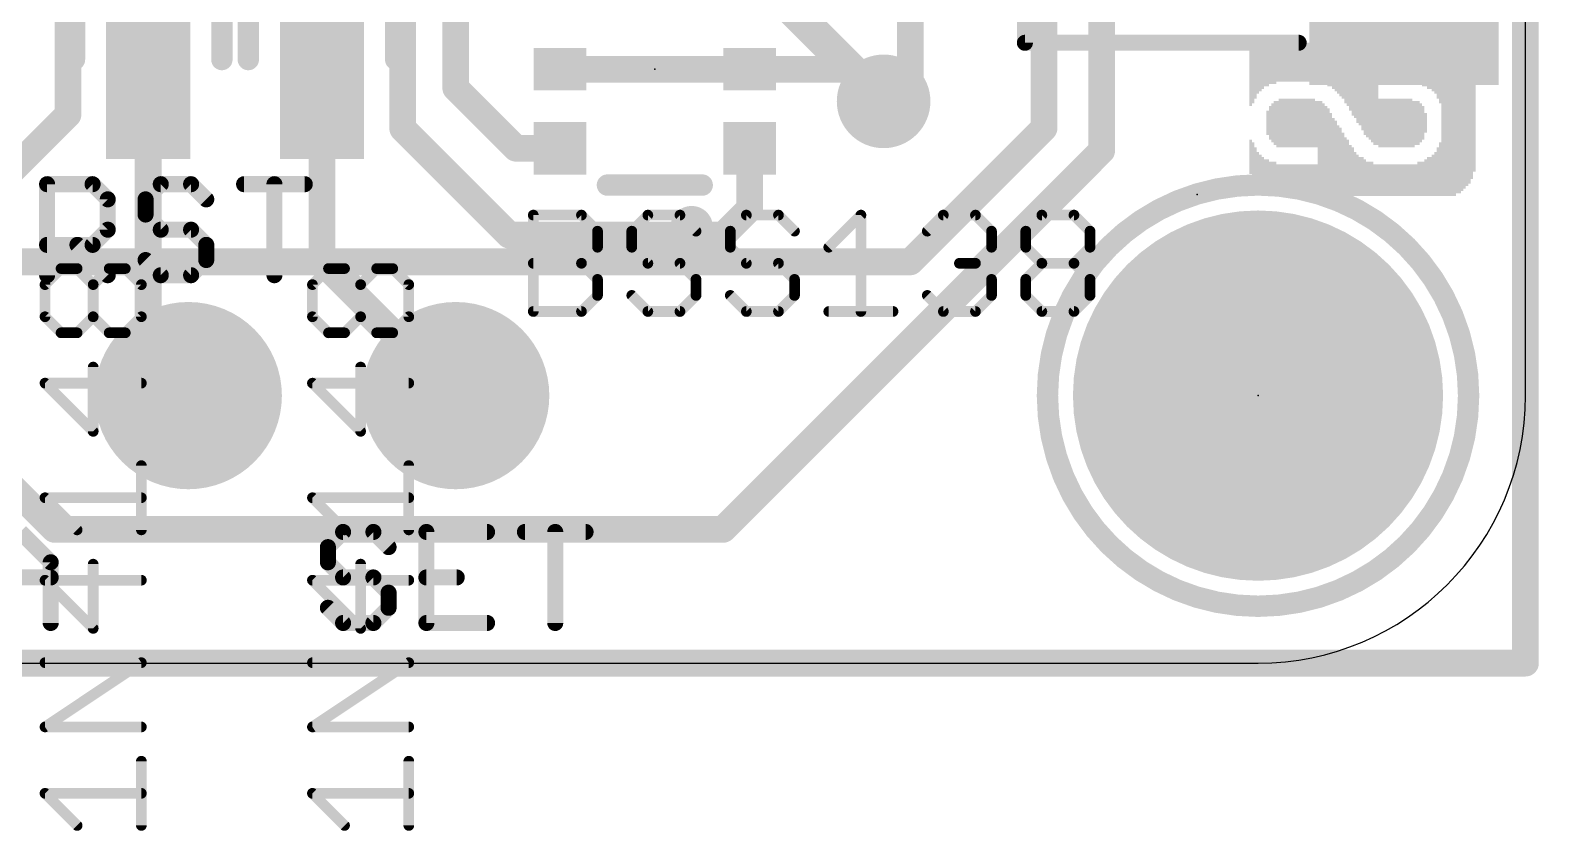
# Model space of a CAD drawing. Extents: x -0.1 to 35.7, y -1.6 to 50.9.
# Drawn here: x 21.36 to 35.69, y -1.59 to 6.01 of the extents above; entities that cross this region are included whole.
import ezdxf

# ---------------------------------------------------------------- set-up
doc = ezdxf.new("R2010")
doc.units = 0
for name, color, linetype in [('1', 12, 'CONTINUOUS'), ('16', 5, 'CONTINUOUS'), ('17', 110, 'CONTINUOUS'), ('18', 110, 'CONTINUOUS'), ('20', 53, 'CONTINUOUS'), ('21', 40, 'CONTINUOUS'), ('22', 6, 'CONTINUOUS'), ('23', 40, 'CONTINUOUS'), ('24', 6, 'CONTINUOUS'), ('27', 4, 'CONTINUOUS')]:
    doc.layers.add(name, color=color, linetype=linetype)

# ---------------------------------------------------------------- blocks, each defined once
blk = doc.blocks.new('RECT')
blk.add_solid([(-0.5, -0.5), (0.5, -0.5), (-0.5, 0.5), (0.5, 0.5)])
blk = doc.blocks.new('ROUNDP')
at = {"const_width": 0.5}
blk.add_lwpolyline([(0, -0.25, 1), (0, 0.25, 1), (0, -0.25)], format="xyb", dxfattribs=at)
blk = doc.blocks.new('ROUNDV')
at = {"const_width": 0.5}
blk.add_lwpolyline([(0, -0.25, 1), (0, 0.25, 1), (0, -0.25)], format="xyb", dxfattribs=at)

msp = doc.modelspace()

# ---------------------------------------------------------------- linework, layer by layer
at = {"layer": '1', "const_width": 0.254}
for points in [[(35.56, 50.8), (35.56, 0)], [(24.897, 5.075), (24.897, 9.139)], [(25.4, 5.461), (25.4, 8.509)], [(21.717, 5.207), (21.717, 6.35)], [(31.535, 4.865), (31.535, 6.389)], [(28.191, 5.639), (26.391, 5.639)], [(29.159, 5.639), (28.191, 5.639)], [(29.464, 5.334), (29.159, 5.639)], [(22.479, 5.461), (22.479, 2.921)], [(24.13, 5.461), (24.13, 3.81)], [(25.972, 4.889), (25.4, 5.461)], [(20.701, 4.191), (21.717, 5.207)], [(25.908, 4.064), (24.897, 5.075)], [(26.391, 4.889), (25.972, 4.889)], [(28.191, 4.889), (28.191, 4.315)], [(27.94, 1.27), (31.535, 4.865)], [(28.191, 4.315), (27.94, 4.064)], [(27.94, 4.064), (25.908, 4.064)], [(24.13, 3.81), (25.4, 2.54)], [(22.479, 2.921), (22.86, 2.54)], [(20.32, 2.54), (21.59, 1.27)], [(21.59, 1.27), (27.94, 1.27)], [(35.56, 0), (0, 0)]]:
    msp.add_lwpolyline(points, dxfattribs=at)
at = {"layer": '1', "const_width": 0.127}
for points in [[(26.391, 5.7025, 1), (26.391, 5.5755)], [(28.191, 5.7025, 1), (28.191, 5.5755)], [(28.191, 5.5755, 1), (28.191, 5.7025)], [(29.2039, 5.6839, 1), (29.1141, 5.5941)], [(29.159, 5.5755, 1), (29.159, 5.7025)], [(22.5425, 5.461, 1), (22.4155, 5.461)], [(24.1935, 5.461, 1), (24.0665, 5.461)], [(25.4449, 5.5059, 1), (25.3551, 5.4161)], [(25.3365, 5.461, 1), (25.4635, 5.461)], [(21.7619, 5.1621, 1), (21.6721, 5.2519)], [(29.4191, 5.2891, 1), (29.5089, 5.3789)], [(21.6535, 5.207, 1), (21.7805, 5.207)], [(24.9419, 5.1199, 1), (24.8521, 5.0301)], [(24.8335, 5.075, 1), (24.9605, 5.075)], [(25.972, 4.9525, 1), (25.972, 4.8255)], [(26.391, 4.8255, 1), (26.391, 4.9525)], [(28.2545, 4.889, 1), (28.1275, 4.889)], [(25.9271, 4.8441, 1), (26.0169, 4.9339)], [(31.4715, 4.865, 1), (31.5985, 4.865)], [(31.5799, 4.8201, 1), (31.4901, 4.9099)], [(28.2359, 4.2701, 1), (28.1461, 4.3599)], [(28.1275, 4.315, 1), (28.2545, 4.315)], [(25.908, 4.1275, 1), (25.908, 4.0005)], [(25.8631, 4.0191, 1), (25.9529, 4.1089)], [(27.8951, 4.1089, 1), (27.9849, 4.0191)], [(27.94, 4.0005, 1), (27.94, 4.1275)], [(24.1749, 3.8549, 1), (24.0851, 3.7651)], [(24.0665, 3.81, 1), (24.1935, 3.81)], [(22.5239, 2.9659, 1), (22.4341, 2.8761)], [(22.4155, 2.921, 1), (22.5425, 2.921)], [(22.8151, 2.4951, 1), (22.9049, 2.5849)], [(25.3551, 2.4951, 1), (25.4449, 2.5849)], [(21.59, 1.3335, 1), (21.59, 1.2065)], [(21.5451, 1.2251, 1), (21.6349, 1.3149)], [(27.8951, 1.3149, 1), (27.9849, 1.2251)], [(27.94, 1.2065, 1), (27.94, 1.3335)], [(35.4965, 0, 1), (35.6235, 0)], [(35.56, -0.0635, 1), (35.56, 0.0635)]]:
    msp.add_lwpolyline(points, format="xyb", dxfattribs=at)
at = {"layer": '16'}
for points, const_width in [([(35.56, 50.8), (35.56, 0)], 0.254), ([(29.718, 11.684), (29.718, 5.588)], 0.254), ([(30.988, 5.08), (30.988, 11.43)], 0.254), ([(28.321, 6.477), (29.464, 5.334)], 0.3048), ([(29.718, 5.588), (29.464, 5.334)], 0.254), ([(29.718, 3.81), (30.988, 5.08)], 0.254), ([(18.796, 3.81), (29.718, 3.81)], 0.254), ([(35.56, 0), (0, 0)], 0.254)]:
    msp.add_lwpolyline(points, dxfattribs=dict(at, const_width=const_width))
for points, const_width in [([(29.6545, 5.588, 1), (29.7815, 5.588)], 0.127), ([(29.7629, 5.5431, 1), (29.6731, 5.6329)], 0.127), ([(29.4101, 5.2801, 1), (29.5179, 5.3879)], 0.1524), ([(29.4191, 5.3789, 1), (29.5089, 5.2891)], 0.127), ([(31.0329, 5.0351, 1), (30.9431, 5.1249)], 0.127), ([(30.9245, 5.08, 1), (31.0515, 5.08)], 0.127), ([(29.6731, 3.8549, 1), (29.7629, 3.7651)], 0.127), ([(29.718, 3.7465, 1), (29.718, 3.8735)], 0.127), ([(35.4965, 0, 1), (35.6235, 0)], 0.127), ([(35.56, -0.0635, 1), (35.56, 0.0635)], 0.127)]:
    msp.add_lwpolyline(points, format="xyb", dxfattribs=dict(at, const_width=const_width))
at = {"layer": '20'}
for p, q in [((35.56, 2.54), (35.56, 50.8)), ((2.54, 0), (33.02, 0))]:
    msp.add_line(p, q, dxfattribs=at)
msp.add_arc((33.02, 2.54), 2.54, 270, 0, dxfattribs=at)
at = {"layer": '21'}
for points, const_width in [([(21.779, 5.731), (21.779, 7.731)], 0.2032), ([(23.179, 7.731), (23.179, 5.731)], 0.2032), ([(23.43, 5.731), (23.43, 7.731)], 0.2032), ([(24.83, 7.731), (24.83, 5.731)], 0.2032), ([(30.806, 5.89), (30.806, 6.99)], 0.1524), ([(33.406, 5.89), (30.806, 5.89)], 0.1524), ([(21.5189, 3.6832), (21.5189, 4.5475)], 0.1524), ([(21.5189, 4.5475), (21.9511, 4.5475)], 0.1524), ([(21.9511, 4.5475), (22.0951, 4.4035)], 0.1524), ([(22.5985, 4.5475), (22.4544, 4.4035)], 0.1524), ([(22.8866, 4.5475), (22.5985, 4.5475)], 0.1524), ([(23.0307, 4.4035), (22.8866, 4.5475)], 0.1524), ([(23.39, 4.5475), (23.9662, 4.5475)], 0.1524), ([(23.6781, 3.6832), (23.6781, 4.5475)], 0.1524), ([(26.841, 4.539), (27.741, 4.539)], 0.2032), ([(22.0951, 4.4035), (22.0951, 4.1154)], 0.1524), ([(22.4544, 4.4035), (22.4544, 4.2594)], 0.1524), ([(22.4544, 4.2594), (22.5985, 4.1154)], 0.1524), ([(22.0951, 4.1154), (21.9511, 3.9713)], 0.1524), ([(22.5985, 4.1154), (22.8866, 4.1154)], 0.1524), ([(22.8866, 4.1154), (23.0307, 3.9713)], 0.1524), ([(21.9511, 3.9713), (21.5189, 3.9713)], 0.1524), ([(21.807, 3.9713), (22.0951, 3.6832)], 0.1524), ([(23.0307, 3.9713), (23.0307, 3.8273)], 0.1524), ([(22.5985, 3.6832), (22.4544, 3.8273)], 0.1524), ([(23.0307, 3.8273), (22.8866, 3.6832)], 0.1524), ([(22.8866, 3.6832), (22.5985, 3.6832)], 0.1524), ([(21.2651, 1.2455), (21.5532, 0.9574)], 0.1524), ([(24.33, 1.2455), (24.1859, 1.1015)], 0.1524), ([(24.6181, 1.2455), (24.33, 1.2455)], 0.1524), ([(24.7621, 1.1015), (24.6181, 1.2455)], 0.1524), ([(25.6977, 1.2455), (25.1214, 1.2455)], 0.1524), ([(25.1214, 1.2455), (25.1214, 0.3812)], 0.1524), ([(26.057, 1.2455), (26.6332, 1.2455)], 0.1524), ([(26.3451, 0.3812), (26.3451, 1.2455)], 0.1524), ([(24.1859, 1.1015), (24.1859, 0.9574)], 0.1524), ([(21.5532, 0.9574), (21.5532, 0.3812)], 0.1524), ([(24.1859, 0.9574), (24.33, 0.8134)], 0.1524), ([(20.977, 0.8134), (21.5532, 0.8134)], 0.1524), ([(24.33, 0.8134), (24.6181, 0.8134)], 0.1524), ([(24.6181, 0.8134), (24.7621, 0.6693)], 0.1524), ([(25.1214, 0.8134), (25.4096, 0.8134)], 0.1524), ([(24.7621, 0.6693), (24.7621, 0.5253)], 0.1524), ([(24.33, 0.3812), (24.1859, 0.5253)], 0.1524), ([(24.7621, 0.5253), (24.6181, 0.3812)], 0.1524), ([(24.6181, 0.3812), (24.33, 0.3812)], 0.1524), ([(25.1214, 0.3812), (25.6977, 0.3812)], 0.1524)]:
    msp.add_lwpolyline(points, dxfattribs=dict(at, const_width=const_width))
for points, const_width in [([(30.806, 5.9281, 1), (30.806, 5.8519)], 0.0762), ([(30.7679, 5.89, 1), (30.8441, 5.89)], 0.0762), ([(33.406, 5.8519, 1), (33.406, 5.9281)], 0.0762), ([(21.7282, 5.731, 1), (21.8298, 5.731)], 0.1016), ([(23.1282, 5.731, 1), (23.2298, 5.731)], 0.1016), ([(23.3792, 5.731, 1), (23.4808, 5.731)], 0.1016), ([(24.7792, 5.731, 1), (24.8808, 5.731)], 0.1016), ([(21.557, 4.5475, 1), (21.4808, 4.5475)], 0.0762), ([(21.5189, 4.5856, 1), (21.5189, 4.5094)], 0.0762), ([(21.978, 4.5745, 1), (21.9241, 4.5206)], 0.0762), ([(21.9511, 4.5094, 1), (21.9511, 4.5856)], 0.0762), ([(22.5985, 4.5856, 1), (22.5985, 4.5094)], 0.0762), ([(22.6254, 4.5206, 1), (22.5716, 4.5745)], 0.0762), ([(22.9136, 4.5745, 1), (22.8597, 4.5206)], 0.0762), ([(22.8866, 4.5094, 1), (22.8866, 4.5856)], 0.0762), ([(23.39, 4.5856, 1), (23.39, 4.5094)], 0.0762), ([(23.7162, 4.5475, 1), (23.64, 4.5475)], 0.0762), ([(23.9662, 4.5094, 1), (23.9662, 4.5856)], 0.0762), ([(26.841, 4.5898, 1), (26.841, 4.4882)], 0.1016), ([(27.741, 4.4882, 1), (27.741, 4.5898)], 0.1016), ([(33.02, 0.54, 1), (33.02, 4.54, 1), (33.02, 0.54)], 0.2032), ([(22.1332, 4.4035, 1), (22.057, 4.4035)], 0.0762), ([(22.0682, 4.3765, 1), (22.1221, 4.4304)], 0.0762), ([(22.4925, 4.4035, 1), (22.4163, 4.4035)], 0.0762), ([(22.4275, 4.4304, 1), (22.4814, 4.3765)], 0.0762), ([(23.0037, 4.3765, 1), (23.0576, 4.4304)], 0.0762), ([(22.4814, 4.2864, 1), (22.4275, 4.2325)], 0.0762), ([(27.641, 4.039, 1), (27.641, 4.239, 1), (27.641, 4.039)], 0.2032), ([(22.1221, 4.0884, 1), (22.0682, 4.1423)], 0.0762), ([(22.4163, 4.2594, 1), (22.4925, 4.2594)], 0.0762), ([(22.5985, 4.1535, 1), (22.5985, 4.0773)], 0.0762), ([(22.5716, 4.0884, 1), (22.6254, 4.1423)], 0.0762), ([(22.9136, 4.1423, 1), (22.8597, 4.0884)], 0.0762), ([(22.8866, 4.0773, 1), (22.8866, 4.1535)], 0.0762), ([(21.5189, 4.0094, 1), (21.5189, 3.9332)], 0.0762), ([(21.834, 3.9983, 1), (21.7801, 3.9444)], 0.0762), ([(21.9241, 3.9983, 1), (21.978, 3.9444)], 0.0762), ([(21.9511, 3.9332, 1), (21.9511, 4.0094)], 0.0762), ([(22.057, 4.1154, 1), (22.1332, 4.1154)], 0.0762), ([(23.0688, 3.9713, 1), (22.9926, 3.9713)], 0.0762), ([(23.0037, 3.9444, 1), (23.0576, 3.9983)], 0.0762), ([(22.4814, 3.8542, 1), (22.4275, 3.8003)], 0.0762), ([(23.0576, 3.8003, 1), (23.0037, 3.8542)], 0.0762), ([(22.0682, 3.6563, 1), (22.1221, 3.7101)], 0.0762), ([(22.5985, 3.7213, 1), (22.5985, 3.6451)], 0.0762), ([(22.5716, 3.6563, 1), (22.6254, 3.7101)], 0.0762), ([(22.8597, 3.7101, 1), (22.9136, 3.6563)], 0.0762), ([(22.8866, 3.6451, 1), (22.8866, 3.7213)], 0.0762), ([(22.9926, 3.8273, 1), (23.0688, 3.8273)], 0.0762), ([(21.4808, 3.6832, 1), (21.557, 3.6832)], 0.0762), ([(23.64, 3.6832, 1), (23.7162, 3.6832)], 0.0762), ([(24.33, 1.2836, 1), (24.33, 1.2074)], 0.0762), ([(24.3569, 1.2186, 1), (24.303, 1.2725)], 0.0762), ([(24.645, 1.2725, 1), (24.5911, 1.2186)], 0.0762), ([(24.6181, 1.2074, 1), (24.6181, 1.2836)], 0.0762), ([(25.1214, 1.2836, 1), (25.1214, 1.2074)], 0.0762), ([(25.1595, 1.2455, 1), (25.0833, 1.2455)], 0.0762), ([(25.6977, 1.2074, 1), (25.6977, 1.2836)], 0.0762), ([(26.057, 1.2836, 1), (26.057, 1.2074)], 0.0762), ([(26.3832, 1.2455, 1), (26.307, 1.2455)], 0.0762), ([(26.6332, 1.2074, 1), (26.6332, 1.2836)], 0.0762), ([(24.224, 1.1015, 1), (24.1478, 1.1015)], 0.0762), ([(24.159, 1.1284, 1), (24.2129, 1.0745)], 0.0762), ([(24.7352, 1.0745, 1), (24.7891, 1.1284)], 0.0762), ([(21.5913, 0.9574, 1), (21.5151, 0.9574)], 0.0762), ([(21.5262, 0.9305, 1), (21.5801, 0.9844)], 0.0762), ([(24.2129, 0.9844, 1), (24.159, 0.9305)], 0.0762), ([(21.5532, 0.7753, 1), (21.5532, 0.8515)], 0.0762), ([(24.1478, 0.9574, 1), (24.224, 0.9574)], 0.0762), ([(24.33, 0.8515, 1), (24.33, 0.7753)], 0.0762), ([(24.303, 0.7864, 1), (24.3569, 0.8403)], 0.0762), ([(24.645, 0.8403, 1), (24.5911, 0.7864)], 0.0762), ([(24.6181, 0.7753, 1), (24.6181, 0.8515)], 0.0762), ([(25.1214, 0.8515, 1), (25.1214, 0.7753)], 0.0762), ([(25.4096, 0.7753, 1), (25.4096, 0.8515)], 0.0762), ([(24.8002, 0.6693, 1), (24.724, 0.6693)], 0.0762), ([(24.7352, 0.6424, 1), (24.7891, 0.6963)], 0.0762), ([(24.2129, 0.5522, 1), (24.159, 0.4983)], 0.0762), ([(24.7891, 0.4983, 1), (24.7352, 0.5522)], 0.0762), ([(24.33, 0.4193, 1), (24.33, 0.3431)], 0.0762), ([(24.303, 0.3543, 1), (24.3569, 0.4081)], 0.0762), ([(24.5911, 0.4081, 1), (24.645, 0.3543)], 0.0762), ([(24.6181, 0.3431, 1), (24.6181, 0.4193)], 0.0762), ([(24.724, 0.5253, 1), (24.8002, 0.5253)], 0.0762), ([(25.1214, 0.4193, 1), (25.1214, 0.3431)], 0.0762), ([(25.6977, 0.3431, 1), (25.6977, 0.4193)], 0.0762), ([(21.5151, 0.3812, 1), (21.5913, 0.3812)], 0.0762), ([(25.0833, 0.3812, 1), (25.1595, 0.3812)], 0.0762), ([(26.307, 0.3812, 1), (26.3832, 0.3812)], 0.0762)]:
    msp.add_lwpolyline(points, format="xyb", dxfattribs=dict(at, const_width=const_width))
at = {"layer": '23'}
for p in [(27.291, 5.639), (33.02, 2.54)]:
    msp.add_point(p, dxfattribs=at)
at = {"layer": '24'}
msp.add_point((32.442, 4.448), dxfattribs=at)
at = {"layer": '27', "const_width": 0.1016}
for points in [[(26.1367, 3.3388), (26.1367, 4.254)], [(26.1367, 4.254), (26.5943, 4.254)], [(26.5943, 4.254), (26.7468, 4.1014)], [(27.2247, 4.254), (27.0722, 4.1014)], [(27.5298, 4.254), (27.2247, 4.254)], [(27.6823, 4.1014), (27.5298, 4.254)], [(28.1603, 4.254), (28.0077, 4.1014)], [(28.4653, 4.254), (28.1603, 4.254)], [(28.6178, 4.1014), (28.4653, 4.254)], [(28.9432, 3.9489), (29.2483, 4.254)], [(29.2483, 4.254), (29.2483, 3.3388)], [(29.8788, 4.1014), (30.0313, 4.254)], [(30.0313, 4.254), (30.3364, 4.254)], [(30.3364, 4.254), (30.4889, 4.1014)], [(30.8143, 4.1014), (30.9668, 4.254)], [(30.9668, 4.254), (31.2719, 4.254)], [(31.2719, 4.254), (31.4244, 4.1014)], [(26.7468, 4.1014), (26.7468, 3.9489)], [(27.0722, 4.1014), (27.0722, 3.9489)], [(28.0077, 4.1014), (28.0077, 3.9489)], [(30.4889, 4.1014), (30.4889, 3.9489)], [(30.8143, 3.9489), (30.8143, 4.1014)], [(31.4244, 4.1014), (31.4244, 3.9489)], [(26.7468, 3.9489), (26.5943, 3.7964)], [(27.0722, 3.9489), (27.2247, 3.7964)], [(28.0077, 3.9489), (28.1603, 3.7964)], [(30.4889, 3.9489), (30.3364, 3.7964)], [(30.9668, 3.7964), (30.8143, 3.9489)], [(31.4244, 3.9489), (31.2719, 3.7964)], [(21.499, 3.5939), (21.6516, 3.7464)], [(21.6516, 3.7464), (21.8041, 3.7464)], [(21.8041, 3.7464), (21.9566, 3.5939)], [(21.9566, 3.5939), (22.1091, 3.7464)], [(22.1091, 3.7464), (22.2617, 3.7464)], [(22.2617, 3.7464), (22.4142, 3.5939)], [(24.039, 3.5939), (24.1915, 3.7464)], [(24.1915, 3.7464), (24.3441, 3.7464)], [(24.3441, 3.7464), (24.4966, 3.5939)], [(24.4966, 3.5939), (24.6491, 3.7464)], [(24.6491, 3.7464), (24.8017, 3.7464)], [(24.8017, 3.7464), (24.9542, 3.5939)], [(26.1367, 3.7964), (26.5943, 3.7964)], [(26.5943, 3.7964), (26.7468, 3.6439)], [(27.2247, 3.7964), (27.5298, 3.7964)], [(27.5298, 3.7964), (27.6823, 3.6439)], [(28.1603, 3.7964), (28.4653, 3.7964)], [(28.4653, 3.7964), (28.6178, 3.6439)], [(30.3364, 3.7964), (30.1838, 3.7964)], [(30.3364, 3.7964), (30.4889, 3.6439)], [(30.8143, 3.6439), (30.9668, 3.7964)], [(30.9668, 3.7964), (31.2719, 3.7964)], [(31.2719, 3.7964), (31.4244, 3.6439)], [(21.499, 3.2888), (21.499, 3.5939)], [(21.9566, 3.2888), (21.9566, 3.5939)], [(22.4142, 3.5939), (22.4142, 3.2888)], [(24.039, 3.2888), (24.039, 3.5939)], [(24.4966, 3.2888), (24.4966, 3.5939)], [(24.9542, 3.5939), (24.9542, 3.2888)], [(26.7468, 3.6439), (26.7468, 3.4913)], [(27.6823, 3.6439), (27.6823, 3.4913)], [(28.6178, 3.6439), (28.6178, 3.4913)], [(30.4889, 3.6439), (30.4889, 3.4913)], [(30.8143, 3.4913), (30.8143, 3.6439)], [(31.4244, 3.6439), (31.4244, 3.4913)], [(26.7468, 3.4913), (26.5943, 3.3388)], [(27.2247, 3.3388), (27.0722, 3.4913)], [(27.6823, 3.4913), (27.5298, 3.3388)], [(28.1603, 3.3388), (28.0077, 3.4913)], [(28.6178, 3.4913), (28.4653, 3.3388)], [(30.0313, 3.3388), (29.8788, 3.4913)], [(30.4889, 3.4913), (30.3364, 3.3388)], [(30.9668, 3.3388), (30.8143, 3.4913)], [(31.4244, 3.4913), (31.2719, 3.3388)], [(21.6516, 3.1363), (21.499, 3.2888)], [(21.9566, 3.2888), (21.8041, 3.1363)], [(22.1091, 3.1363), (21.9566, 3.2888)], [(22.4142, 3.2888), (22.2617, 3.1363)], [(24.1915, 3.1363), (24.039, 3.2888)], [(24.4966, 3.2888), (24.3441, 3.1363)], [(24.6491, 3.1363), (24.4966, 3.2888)], [(24.9542, 3.2888), (24.8017, 3.1363)], [(26.5943, 3.3388), (26.1367, 3.3388)], [(27.5298, 3.3388), (27.2247, 3.3388)], [(28.4653, 3.3388), (28.1603, 3.3388)], [(28.9432, 3.3388), (29.5534, 3.3388)], [(30.3364, 3.3388), (30.0313, 3.3388)], [(31.2719, 3.3388), (30.9668, 3.3388)], [(21.8041, 3.1363), (21.6516, 3.1363)], [(22.2617, 3.1363), (22.1091, 3.1363)], [(24.3441, 3.1363), (24.1915, 3.1363)], [(24.8017, 3.1363), (24.6491, 3.1363)], [(21.9566, 2.2008), (21.9566, 2.8109)], [(24.4966, 2.2008), (24.4966, 2.8109)], [(22.4142, 2.6583), (21.499, 2.6583)], [(21.499, 2.6583), (21.9566, 2.2008)], [(24.9542, 2.6583), (24.039, 2.6583)], [(24.039, 2.6583), (24.4966, 2.2008)], [(22.4142, 1.2652), (22.4142, 1.8754)], [(24.9542, 1.2652), (24.9542, 1.8754)], [(21.8041, 1.2652), (21.499, 1.5703)], [(21.499, 1.5703), (22.4142, 1.5703)], [(24.3441, 1.2652), (24.039, 1.5703)], [(24.039, 1.5703), (24.9542, 1.5703)], [(21.9566, 0.3297), (21.9566, 0.9398)], [(24.4966, 0.3297), (24.4966, 0.9398)], [(22.4142, 0.7873), (21.499, 0.7873)], [(21.499, 0.7873), (21.9566, 0.3297)], [(24.9542, 0.7873), (24.039, 0.7873)], [(24.039, 0.7873), (24.4966, 0.3297)], [(21.499, -0.6058), (22.4142, 0.0043)], [(22.4142, 0.0043), (21.499, 0.0043)], [(24.039, -0.6058), (24.9542, 0.0043)], [(24.9542, 0.0043), (24.039, 0.0043)], [(22.4142, -0.6058), (21.499, -0.6058)], [(24.9542, -0.6058), (24.039, -0.6058)], [(22.4142, -1.5413), (22.4142, -0.9312)], [(24.9542, -1.5413), (24.9542, -0.9312)], [(21.8041, -1.5413), (21.499, -1.2363)], [(21.499, -1.2363), (22.4142, -1.2363)], [(24.3441, -1.5413), (24.039, -1.2363)], [(24.039, -1.2363), (24.9542, -1.2363)]]:
    msp.add_lwpolyline(points, dxfattribs=at)
at = {"layer": '27', "const_width": 0.0508}
for points in [[(26.1621, 4.254, 1), (26.1113, 4.254)], [(26.1367, 4.2794, 1), (26.1367, 4.2286)], [(26.6122, 4.2719, 1), (26.5763, 4.236)], [(26.5943, 4.2286, 1), (26.5943, 4.2794)], [(27.2247, 4.2794, 1), (27.2247, 4.2286)], [(27.2427, 4.236, 1), (27.2068, 4.2719)], [(27.5478, 4.2719, 1), (27.5118, 4.236)], [(27.5298, 4.2286, 1), (27.5298, 4.2794)], [(28.1603, 4.2794, 1), (28.1603, 4.2286)], [(28.1782, 4.236, 1), (28.1423, 4.2719)], [(28.4833, 4.2719, 1), (28.4474, 4.236)], [(28.4653, 4.2286, 1), (28.4653, 4.2794)], [(29.2737, 4.254, 1), (29.2229, 4.254)], [(29.2663, 4.236, 1), (29.2303, 4.2719)], [(30.0313, 4.2794, 1), (30.0313, 4.2286)], [(30.0492, 4.236, 1), (30.0133, 4.2719)], [(30.3543, 4.2719, 1), (30.3184, 4.236)], [(30.3364, 4.2286, 1), (30.3364, 4.2794)], [(30.9668, 4.2794, 1), (30.9668, 4.2286)], [(30.9848, 4.236, 1), (30.9488, 4.2719)], [(31.2898, 4.2719, 1), (31.2539, 4.236)], [(31.2719, 4.2286, 1), (31.2719, 4.2794)], [(26.7722, 4.1014, 1), (26.7214, 4.1014)], [(26.7288, 4.0835, 1), (26.7648, 4.1194)], [(27.0976, 4.1014, 1), (27.0468, 4.1014)], [(27.0542, 4.1194, 1), (27.0902, 4.0835)], [(27.6644, 4.0835, 1), (27.7003, 4.1194)], [(28.0331, 4.1014, 1), (27.9823, 4.1014)], [(27.9898, 4.1194, 1), (28.0257, 4.0835)], [(28.5999, 4.0835, 1), (28.6358, 4.1194)], [(29.8608, 4.1194, 1), (29.8967, 4.0835)], [(30.5143, 4.1014, 1), (30.4635, 4.1014)], [(30.4709, 4.0835, 1), (30.5068, 4.1194)], [(30.8397, 4.1014, 1), (30.7889, 4.1014)], [(30.7963, 4.1194, 1), (30.8322, 4.0835)], [(31.4498, 4.1014, 1), (31.399, 4.1014)], [(31.4064, 4.0835, 1), (31.4424, 4.1194)], [(26.7214, 3.9489, 1), (26.7722, 3.9489)], [(26.7648, 3.931, 1), (26.7288, 3.9669)], [(27.0902, 3.9669, 1), (27.0542, 3.931)], [(27.0468, 3.9489, 1), (27.0976, 3.9489)], [(27.9823, 3.9489, 1), (28.0331, 3.9489)], [(28.0257, 3.9669, 1), (27.9898, 3.931)], [(28.9253, 3.9669, 1), (28.9612, 3.931)], [(30.4635, 3.9489, 1), (30.5143, 3.9489)], [(30.5068, 3.931, 1), (30.4709, 3.9669)], [(30.8322, 3.9669, 1), (30.7963, 3.931)], [(30.7889, 3.9489, 1), (30.8397, 3.9489)], [(31.399, 3.9489, 1), (31.4498, 3.9489)], [(31.4424, 3.931, 1), (31.4064, 3.9669)], [(21.6516, 3.7718, 1), (21.6516, 3.721)], [(21.6695, 3.7284, 1), (21.6336, 3.7644)], [(21.822, 3.7644, 1), (21.7861, 3.7284)], [(21.8041, 3.721, 1), (21.8041, 3.7718)], [(22.1091, 3.7718, 1), (22.1091, 3.721)], [(22.1271, 3.7284, 1), (22.0912, 3.7644)], [(22.2796, 3.7644, 1), (22.2437, 3.7284)], [(22.2617, 3.721, 1), (22.2617, 3.7718)], [(24.1915, 3.7718, 1), (24.1915, 3.721)], [(24.2095, 3.7284, 1), (24.1736, 3.7644)], [(24.362, 3.7644, 1), (24.3261, 3.7284)], [(24.3441, 3.721, 1), (24.3441, 3.7718)], [(24.6491, 3.7718, 1), (24.6491, 3.721)], [(24.6671, 3.7284, 1), (24.6312, 3.7644)], [(24.8196, 3.7644, 1), (24.7837, 3.7284)], [(24.8017, 3.721, 1), (24.8017, 3.7718)], [(26.1367, 3.8218, 1), (26.1367, 3.771)], [(26.6122, 3.8144, 1), (26.5763, 3.7784)], [(26.5763, 3.8144, 1), (26.6122, 3.7784)], [(26.5943, 3.771, 1), (26.5943, 3.8218)], [(27.2247, 3.8218, 1), (27.2247, 3.771)], [(27.2068, 3.7784, 1), (27.2427, 3.8144)], [(27.5478, 3.8144, 1), (27.5118, 3.7784)], [(27.5298, 3.771, 1), (27.5298, 3.8218)], [(28.1603, 3.8218, 1), (28.1603, 3.771)], [(28.1423, 3.7784, 1), (28.1782, 3.8144)], [(28.4833, 3.8144, 1), (28.4474, 3.7784)], [(28.4653, 3.771, 1), (28.4653, 3.8218)], [(30.1838, 3.8218, 1), (30.1838, 3.771)], [(30.3543, 3.8144, 1), (30.3184, 3.7784)], [(30.3184, 3.8144, 1), (30.3543, 3.7784)], [(30.3364, 3.771, 1), (30.3364, 3.8218)], [(30.9668, 3.8218, 1), (30.9668, 3.771)], [(30.9848, 3.7784, 1), (30.9488, 3.8144)], [(30.9488, 3.7784, 1), (30.9848, 3.8144)], [(31.2898, 3.8144, 1), (31.2539, 3.7784)], [(31.2539, 3.8144, 1), (31.2898, 3.7784)], [(31.2719, 3.771, 1), (31.2719, 3.8218)], [(21.5244, 3.5939, 1), (21.4736, 3.5939)], [(21.4811, 3.6118, 1), (21.517, 3.5759)], [(21.982, 3.5939, 1), (21.9312, 3.5939)], [(21.9386, 3.6118, 1), (21.9746, 3.5759)], [(21.9386, 3.5759, 1), (21.9746, 3.6118)], [(22.4396, 3.5939, 1), (22.3888, 3.5939)], [(22.3962, 3.5759, 1), (22.4322, 3.6118)], [(24.0644, 3.5939, 1), (24.0136, 3.5939)], [(24.0211, 3.6118, 1), (24.057, 3.5759)], [(24.522, 3.5939, 1), (24.4712, 3.5939)], [(24.4786, 3.6118, 1), (24.5146, 3.5759)], [(24.4786, 3.5759, 1), (24.5146, 3.6118)], [(24.9796, 3.5939, 1), (24.9288, 3.5939)], [(24.9362, 3.5759, 1), (24.9722, 3.6118)], [(26.7722, 3.6439, 1), (26.7214, 3.6439)], [(26.7288, 3.6259, 1), (26.7648, 3.6618)], [(27.7077, 3.6439, 1), (27.6569, 3.6439)], [(27.6644, 3.6259, 1), (27.7003, 3.6618)], [(28.6432, 3.6439, 1), (28.5924, 3.6439)], [(28.5999, 3.6259, 1), (28.6358, 3.6618)], [(30.5143, 3.6439, 1), (30.4635, 3.6439)], [(30.4709, 3.6259, 1), (30.5068, 3.6618)], [(30.8397, 3.6439, 1), (30.7889, 3.6439)], [(30.7963, 3.6618, 1), (30.8322, 3.6259)], [(31.4498, 3.6439, 1), (31.399, 3.6439)], [(31.4064, 3.6259, 1), (31.4424, 3.6618)], [(26.7214, 3.4913, 1), (26.7722, 3.4913)], [(26.7648, 3.4734, 1), (26.7288, 3.5093)], [(27.0902, 3.5093, 1), (27.0542, 3.4734)], [(27.6569, 3.4913, 1), (27.7077, 3.4913)], [(27.7003, 3.4734, 1), (27.6644, 3.5093)], [(28.0257, 3.5093, 1), (27.9898, 3.4734)], [(28.5924, 3.4913, 1), (28.6432, 3.4913)], [(28.6358, 3.4734, 1), (28.5999, 3.5093)], [(29.8967, 3.5093, 1), (29.8608, 3.4734)], [(30.4635, 3.4913, 1), (30.5143, 3.4913)], [(30.5068, 3.4734, 1), (30.4709, 3.5093)], [(30.8322, 3.5093, 1), (30.7963, 3.4734)], [(30.7889, 3.4913, 1), (30.8397, 3.4913)], [(31.399, 3.4913, 1), (31.4498, 3.4913)], [(31.4424, 3.4734, 1), (31.4064, 3.5093)], [(21.517, 3.3068, 1), (21.4811, 3.2708)], [(21.4736, 3.2888, 1), (21.5244, 3.2888)], [(21.9746, 3.3068, 1), (21.9386, 3.2708)], [(21.9312, 3.2888, 1), (21.982, 3.2888)], [(21.9746, 3.2708, 1), (21.9386, 3.3068)], [(22.3888, 3.2888, 1), (22.4396, 3.2888)], [(22.4322, 3.2708, 1), (22.3962, 3.3068)], [(24.057, 3.3068, 1), (24.0211, 3.2708)], [(24.0136, 3.2888, 1), (24.0644, 3.2888)], [(24.5146, 3.3068, 1), (24.4786, 3.2708)], [(24.4712, 3.2888, 1), (24.522, 3.2888)], [(24.5146, 3.2708, 1), (24.4786, 3.3068)], [(24.9288, 3.2888, 1), (24.9796, 3.2888)], [(24.9722, 3.2708, 1), (24.9362, 3.3068)], [(26.1367, 3.3642, 1), (26.1367, 3.3134)], [(26.1113, 3.3388, 1), (26.1621, 3.3388)], [(26.5763, 3.3568, 1), (26.6122, 3.3208)], [(26.5943, 3.3134, 1), (26.5943, 3.3642)], [(27.2247, 3.3642, 1), (27.2247, 3.3134)], [(27.2068, 3.3208, 1), (27.2427, 3.3568)], [(27.5118, 3.3568, 1), (27.5478, 3.3208)], [(27.5298, 3.3134, 1), (27.5298, 3.3642)], [(28.1603, 3.3642, 1), (28.1603, 3.3134)], [(28.1423, 3.3208, 1), (28.1782, 3.3568)], [(28.4474, 3.3568, 1), (28.4833, 3.3208)], [(28.4653, 3.3134, 1), (28.4653, 3.3642)], [(28.9432, 3.3642, 1), (28.9432, 3.3134)], [(29.2229, 3.3388, 1), (29.2737, 3.3388)], [(29.5534, 3.3134, 1), (29.5534, 3.3642)], [(30.0313, 3.3642, 1), (30.0313, 3.3134)], [(30.0133, 3.3208, 1), (30.0492, 3.3568)], [(30.3184, 3.3568, 1), (30.3543, 3.3208)], [(30.3364, 3.3134, 1), (30.3364, 3.3642)], [(30.9668, 3.3642, 1), (30.9668, 3.3134)], [(30.9488, 3.3208, 1), (30.9848, 3.3568)], [(31.2539, 3.3568, 1), (31.2898, 3.3208)], [(31.2719, 3.3134, 1), (31.2719, 3.3642)], [(21.6516, 3.1617, 1), (21.6516, 3.1109)], [(21.6336, 3.1183, 1), (21.6695, 3.1542)], [(21.7861, 3.1542, 1), (21.822, 3.1183)], [(21.8041, 3.1109, 1), (21.8041, 3.1617)], [(22.1091, 3.1617, 1), (22.1091, 3.1109)], [(22.0912, 3.1183, 1), (22.1271, 3.1542)], [(22.2437, 3.1542, 1), (22.2796, 3.1183)], [(22.2617, 3.1109, 1), (22.2617, 3.1617)], [(24.1915, 3.1617, 1), (24.1915, 3.1109)], [(24.1736, 3.1183, 1), (24.2095, 3.1542)], [(24.3261, 3.1542, 1), (24.362, 3.1183)], [(24.3441, 3.1109, 1), (24.3441, 3.1617)], [(24.6491, 3.1617, 1), (24.6491, 3.1109)], [(24.6312, 3.1183, 1), (24.6671, 3.1542)], [(24.7837, 3.1542, 1), (24.8196, 3.1183)], [(24.8017, 3.1109, 1), (24.8017, 3.1617)], [(21.982, 2.8109, 1), (21.9312, 2.8109)], [(24.522, 2.8109, 1), (24.4712, 2.8109)], [(21.499, 2.6837, 1), (21.499, 2.633)], [(21.517, 2.6763, 1), (21.4811, 2.6404)], [(22.4142, 2.633, 1), (22.4142, 2.6837)], [(24.039, 2.6837, 1), (24.039, 2.633)], [(24.057, 2.6763, 1), (24.0211, 2.6404)], [(24.9542, 2.633, 1), (24.9542, 2.6837)], [(21.9312, 2.2008, 1), (21.982, 2.2008)], [(21.9386, 2.1828, 1), (21.9746, 2.2187)], [(24.4712, 2.2008, 1), (24.522, 2.2008)], [(24.4786, 2.1828, 1), (24.5146, 2.2187)], [(22.4396, 1.8754, 1), (22.3888, 1.8754)], [(24.9796, 1.8754, 1), (24.9288, 1.8754)], [(21.517, 1.5883, 1), (21.4811, 1.5523)], [(21.499, 1.5957, 1), (21.499, 1.5449)], [(22.4142, 1.5449, 1), (22.4142, 1.5957)], [(24.057, 1.5883, 1), (24.0211, 1.5523)], [(24.039, 1.5957, 1), (24.039, 1.5449)], [(24.9542, 1.5449, 1), (24.9542, 1.5957)], [(21.7861, 1.2473, 1), (21.822, 1.2832)], [(22.3888, 1.2652, 1), (22.4396, 1.2652)], [(24.3261, 1.2473, 1), (24.362, 1.2832)], [(24.9288, 1.2652, 1), (24.9796, 1.2652)], [(21.982, 0.9398, 1), (21.9312, 0.9398)], [(24.522, 0.9398, 1), (24.4712, 0.9398)], [(21.499, 0.8127, 1), (21.499, 0.7619)], [(21.517, 0.8053, 1), (21.4811, 0.7694)], [(22.4142, 0.7619, 1), (22.4142, 0.8127)], [(24.039, 0.8127, 1), (24.039, 0.7619)], [(24.057, 0.8053, 1), (24.0211, 0.7694)], [(24.9542, 0.7619, 1), (24.9542, 0.8127)], [(21.9312, 0.3297, 1), (21.982, 0.3297)], [(21.9386, 0.3118, 1), (21.9746, 0.3477)], [(24.4712, 0.3297, 1), (24.522, 0.3297)], [(24.4786, 0.3118, 1), (24.5146, 0.3477)], [(21.499, 0.0297, 1), (21.499, -0.0211)], [(22.4283, -0.0168, 1), (22.4001, 0.0255)], [(22.4142, -0.0211, 1), (22.4142, 0.0297)], [(24.039, 0.0297, 1), (24.039, -0.0211)], [(24.9683, -0.0168, 1), (24.9401, 0.0255)], [(24.9542, -0.0211, 1), (24.9542, 0.0297)], [(21.499, -0.5804, 1), (21.499, -0.6312)], [(21.4849, -0.5847, 1), (21.5131, -0.6269)], [(22.4142, -0.6312, 1), (22.4142, -0.5804)], [(24.039, -0.5804, 1), (24.039, -0.6312)], [(24.0249, -0.5847, 1), (24.0531, -0.6269)], [(24.9542, -0.6312, 1), (24.9542, -0.5804)], [(22.4396, -0.9312, 1), (22.3888, -0.9312)], [(24.9796, -0.9312, 1), (24.9288, -0.9312)], [(21.499, -1.2109, 1), (21.499, -1.2617)], [(21.517, -1.2183, 1), (21.4811, -1.2542)], [(22.4142, -1.2617, 1), (22.4142, -1.2109)], [(24.039, -1.2109, 1), (24.039, -1.2617)], [(24.057, -1.2183, 1), (24.0211, -1.2542)], [(24.9542, -1.2617, 1), (24.9542, -1.2109)], [(21.7861, -1.5593, 1), (21.822, -1.5234)], [(22.3888, -1.5413, 1), (22.4396, -1.5413)], [(24.3261, -1.5593, 1), (24.362, -1.5234)], [(24.9288, -1.5413, 1), (24.9796, -1.5413)]]:
    msp.add_lwpolyline(points, format="xyb", dxfattribs=at)

# ---------------------------------------------------------------- block references
at = {"layer": '1'}
for p, xscale, yscale, rotation in [((34.406, 6.09), 1.8, 1.2, 180), ((22.479, 5.461), 1.35, 0.8, 90), ((24.13, 5.461), 1.35, 0.8, 90), ((26.391, 5.639), 0.4, 0.5, 90), ((28.191, 5.639), 0.4, 0.5, 90), ((26.391, 4.889), 0.5, 0.5, 90), ((28.191, 4.889), 0.5, 0.5, 90)]:
    msp.add_blockref('RECT', p, dxfattribs=dict(at, xscale=xscale, yscale=yscale, rotation=rotation))
at = {"layer": '17'}
for p, xscale, yscale, rotation in [((33.02, 2.54), 3.516, 3.516, 270), ((33.02, 2.54), 3.516, 3.516, 270), ((22.86, 2.54), 1.778, 1.778, 90), ((22.86, 2.54), 1.778, 1.778, 90), ((25.4, 2.54), 1.778, 1.778, 90), ((25.4, 2.54), 1.778, 1.778, 90)]:
    msp.add_blockref('ROUNDP', p, dxfattribs=dict(at, xscale=xscale, yscale=yscale, rotation=rotation))
at = {"layer": '18', "xscale": 0.889, "yscale": 0.889}
msp.add_blockref('ROUNDV', (29.464, 5.334), dxfattribs=at)
msp.add_blockref('ROUNDV', (29.464, 5.334), dxfattribs=at)
at = {"layer": '22', "rotation": 90}
for p, xscale, yscale in [((32.95, 5.591), 0.5994, 0.0229), ((32.973, 5.6024), 0.5766, 0.0231), ((32.9961, 5.6253), 0.5309, 0.0231), ((33.0192, 5.6482), 0.4851, 0.0231), ((33.0423, 5.6596), 0.4623, 0.0231), ((33.0654, 5.671), 0.4394, 0.0231), ((33.0886, 5.6837), 0.414, 0.0231), ((33.1117, 5.6837), 0.414, 0.0231), ((33.1348, 5.6951), 0.3912, 0.0231), ((33.1579, 5.6951), 0.3912, 0.0231), ((33.181, 5.6951), 0.3912, 0.0231), ((33.204, 5.7066), 0.3683, 0.0229), ((33.227, 5.7066), 0.3683, 0.0231), ((33.2501, 5.7066), 0.3683, 0.0231), ((33.2732, 5.7066), 0.3683, 0.0231), ((33.2963, 5.7066), 0.3683, 0.0231), ((33.3194, 5.7066), 0.3683, 0.0231), ((33.3426, 5.7066), 0.3683, 0.0231), ((33.3657, 5.7066), 0.3683, 0.0231), ((33.3888, 5.7066), 0.3683, 0.0231), ((33.4119, 5.7066), 0.3683, 0.0231), ((33.435, 5.7066), 0.3683, 0.0231), ((33.458, 5.7066), 0.3683, 0.0229), ((33.481, 5.7066), 0.3683, 0.0231), ((33.5041, 5.7066), 0.3683, 0.0231), ((33.5272, 5.7066), 0.3683, 0.0231), ((33.5503, 5.7066), 0.3683, 0.0231), ((33.5734, 5.7066), 0.3683, 0.0231), ((33.5966, 5.7066), 0.3683, 0.0231), ((33.6197, 5.7066), 0.3683, 0.0231), ((33.6428, 5.6951), 0.3912, 0.0231), ((33.6659, 5.6951), 0.3912, 0.0231), ((33.689, 5.6837), 0.414, 0.0231), ((33.712, 5.6837), 0.414, 0.0229), ((33.735, 5.671), 0.4394, 0.0231), ((33.7581, 5.6596), 0.4623, 0.0231), ((33.7812, 5.6482), 0.4851, 0.0231), ((33.8043, 5.6367), 0.508, 0.0231), ((33.8274, 5.6253), 0.5309, 0.0231), ((33.8506, 5.6024), 0.5766, 0.0231), ((33.8737, 5.591), 0.5994, 0.0231), ((33.8968, 5.5681), 0.6452, 0.0231), ((33.9199, 5.544), 0.6934, 0.0231), ((33.943, 5.5326), 0.7163, 0.0231), ((33.966, 5.5097), 0.762, 0.0229), ((33.989, 5.4983), 0.7849, 0.0231), ((34.0121, 5.4754), 0.8306, 0.0231), ((34.0352, 5.4526), 0.8763, 0.0231), ((34.0583, 5.4411), 0.8992, 0.0231), ((34.0814, 5.4297), 0.922, 0.0231), ((34.1046, 5.417), 0.9474, 0.0231), ((34.1277, 5.4056), 0.9703, 0.0231), ((34.1508, 5.4056), 0.9703, 0.0231), ((34.1739, 5.7066), 0.3683, 0.0231), ((34.197, 5.7066), 0.3683, 0.0231), ((34.22, 5.7066), 0.3683, 0.0229), ((34.243, 5.7066), 0.3683, 0.0231), ((34.2661, 5.7066), 0.3683, 0.0231), ((34.2892, 5.7066), 0.3683, 0.0231), ((34.3123, 5.7066), 0.3683, 0.0231), ((34.3354, 5.7066), 0.3683, 0.0231), ((34.3586, 5.7066), 0.3683, 0.0231), ((34.3817, 5.7066), 0.3683, 0.0231), ((34.4048, 5.7066), 0.3683, 0.0231), ((34.4279, 5.7066), 0.3683, 0.0231), ((34.451, 5.7066), 0.3683, 0.0231), ((34.474, 5.7066), 0.3683, 0.0229), ((34.497, 5.7066), 0.3683, 0.0231), ((34.5201, 5.6951), 0.3912, 0.0231), ((34.5432, 5.6951), 0.3912, 0.0231), ((34.5663, 5.6951), 0.3912, 0.0231), ((34.5894, 5.6837), 0.414, 0.0231), ((34.7741, 5.163), 1.4554, 0.0231), ((34.7972, 5.163), 1.4554, 0.0231), ((34.8203, 5.163), 1.4554, 0.0231), ((34.8434, 5.163), 1.4554, 0.0231), ((34.8666, 5.163), 1.4554, 0.0231), ((34.8897, 5.163), 1.4554, 0.0231), ((34.9128, 5.1757), 1.43, 0.0231), ((34.9359, 5.1757), 1.43, 0.0231), ((34.959, 5.1871), 1.4072, 0.0231), ((34.982, 5.1986), 1.3843, 0.0229), ((35.005, 5.21), 1.3614, 0.0231), ((35.0281, 5.2214), 1.3386, 0.0231), ((35.0512, 5.2443), 1.2929, 0.0231), ((35.0743, 5.2786), 1.2243, 0.0231), ((34.6126, 5.5796), 0.2057, 0.0231), ((34.6357, 5.5669), 0.2311, 0.0231), ((34.6588, 5.5669), 0.2311, 0.0231), ((34.6819, 5.5554), 0.254, 0.0231), ((34.705, 5.544), 0.2769, 0.0231), ((34.728, 5.5212), 0.3226, 0.0229), ((34.751, 5.4983), 0.3683, 0.0231), ((33.1579, 5.1287), 0.3708, 0.0231), ((33.181, 5.1287), 0.4166, 0.0231), ((33.204, 5.1173), 0.4394, 0.0229), ((33.227, 5.1287), 0.4623, 0.0231), ((33.2501, 5.1287), 0.4623, 0.0231), ((33.2732, 5.1287), 0.4623, 0.0231), ((33.2963, 5.1287), 0.4623, 0.0231), ((33.3194, 5.1287), 0.4623, 0.0231), ((33.3426, 5.1287), 0.4623, 0.0231), ((33.3657, 5.1287), 0.4623, 0.0231), ((33.3888, 5.1287), 0.4623, 0.0231), ((33.4119, 5.1287), 0.4623, 0.0231), ((33.435, 5.1287), 0.4623, 0.0231), ((33.458, 5.1287), 0.4623, 0.0229), ((33.481, 5.1287), 0.4623, 0.0231), ((33.5041, 5.1287), 0.4623, 0.0231), ((33.5272, 5.1287), 0.4623, 0.0231), ((33.5503, 5.1287), 0.4623, 0.0231), ((33.5734, 5.1173), 0.4394, 0.0231), ((33.5966, 4.8862), 0.9017, 0.0231), ((33.6197, 4.8862), 0.9017, 0.0231), ((33.6428, 4.8747), 0.8788, 0.0231), ((34.1739, 5.1287), 0.4623, 0.0231), ((34.197, 5.1287), 0.4623, 0.0231), ((34.22, 5.1287), 0.4623, 0.0229), ((34.243, 5.1287), 0.4623, 0.0231), ((34.2661, 5.1287), 0.4623, 0.0231), ((34.2892, 5.1287), 0.4623, 0.0231), ((34.3123, 5.1287), 0.4623, 0.0231), ((34.3354, 5.1287), 0.4623, 0.0231), ((34.3586, 5.1287), 0.4623, 0.0231), ((34.3817, 5.1287), 0.4623, 0.0231), ((34.4048, 5.1287), 0.4623, 0.0231), ((34.4279, 5.1287), 0.4623, 0.0231), ((34.451, 5.1287), 0.4623, 0.0231), ((34.474, 5.1287), 0.4623, 0.0229), ((34.497, 5.1173), 0.4394, 0.0231), ((34.5201, 5.1287), 0.4166, 0.0231), ((34.5432, 5.1287), 0.4166, 0.0231), ((34.5663, 5.1287), 0.3708, 0.0231), ((33.1117, 5.13), 0.2311, 0.0231), ((33.1348, 5.13), 0.3226, 0.0231), ((33.6659, 4.8633), 0.856, 0.0231), ((33.689, 4.8519), 0.8331, 0.0231), ((33.712, 4.829), 0.7874, 0.0229), ((33.735, 4.8049), 0.7391, 0.0231), ((34.5894, 5.13), 0.3226, 0.0231), ((34.6126, 5.13), 0.1854, 0.0231), ((33.7581, 4.7934), 0.7163, 0.0231), ((33.7812, 4.7706), 0.6706, 0.0231), ((33.8043, 4.7591), 0.6477, 0.0231), ((33.8274, 4.7363), 0.602, 0.0231), ((32.95, 4.8061), 0.3251, 0.0229), ((32.973, 4.7706), 0.3454, 0.0231), ((32.9961, 4.7249), 0.3454, 0.0231), ((33.8506, 4.7134), 0.5563, 0.0231), ((33.8737, 4.702), 0.5334, 0.0231), ((33.8968, 4.6779), 0.4851, 0.0231), ((33.9199, 4.6664), 0.4623, 0.0231), ((34.728, 4.6664), 0.4623, 0.0229), ((34.751, 4.6893), 0.508, 0.0231), ((33.0192, 4.6906), 0.3226, 0.0231), ((33.0423, 4.6677), 0.3226, 0.0231), ((33.0654, 4.6448), 0.3226, 0.0231), ((33.0886, 4.622), 0.3226, 0.0231), ((33.1117, 4.622), 0.3226, 0.0231), ((33.1348, 4.5979), 0.3251, 0.0231), ((33.1579, 4.5979), 0.3251, 0.0231), ((33.181, 4.5979), 0.3251, 0.0231), ((33.204, 4.5864), 0.3023, 0.0229), ((33.227, 4.5864), 0.3023, 0.0231), ((33.2501, 4.5864), 0.3023, 0.0231), ((33.2732, 4.5864), 0.3023, 0.0231), ((33.2963, 4.5864), 0.3023, 0.0231), ((33.3194, 4.5864), 0.3023, 0.0231), ((33.3426, 4.5864), 0.3023, 0.0231), ((33.3657, 4.5864), 0.3023, 0.0231), ((33.3888, 4.5864), 0.3023, 0.0231), ((33.4119, 4.5864), 0.3023, 0.0231), ((33.435, 4.5864), 0.3023, 0.0231), ((33.458, 4.5864), 0.3023, 0.0229), ((33.481, 4.5864), 0.3023, 0.0231), ((33.5041, 4.5864), 0.3023, 0.0231), ((33.5272, 4.5864), 0.3023, 0.0231), ((33.5503, 4.5864), 0.3023, 0.0231), ((33.5734, 4.5864), 0.3023, 0.0231), ((33.943, 4.6436), 0.4166, 0.0231), ((33.966, 4.6322), 0.3937, 0.0229), ((33.989, 4.6207), 0.3708, 0.0231), ((34.0121, 4.6207), 0.3708, 0.0231), ((34.0352, 4.6093), 0.348, 0.0231), ((34.0583, 4.5979), 0.3251, 0.0231), ((34.0814, 4.5979), 0.3251, 0.0231), ((34.1046, 4.5979), 0.3251, 0.0231), ((34.1277, 4.5864), 0.3023, 0.0231), ((34.1508, 4.5864), 0.3023, 0.0231), ((34.1739, 4.5864), 0.3023, 0.0231), ((34.197, 4.5864), 0.3023, 0.0231), ((34.22, 4.5864), 0.3023, 0.0229), ((34.243, 4.5864), 0.3023, 0.0231), ((34.2661, 4.5864), 0.3023, 0.0231), ((34.2892, 4.5864), 0.3023, 0.0231), ((34.3123, 4.5864), 0.3023, 0.0231), ((34.3354, 4.5864), 0.3023, 0.0231), ((34.3586, 4.5864), 0.3023, 0.0231), ((34.3817, 4.5864), 0.3023, 0.0231), ((34.4048, 4.5864), 0.3023, 0.0231), ((34.4279, 4.5864), 0.3023, 0.0231), ((34.451, 4.5864), 0.3023, 0.0231), ((34.474, 4.5864), 0.3023, 0.0229), ((34.497, 4.5864), 0.3023, 0.0231), ((34.5201, 4.5864), 0.3023, 0.0231), ((34.5432, 4.5979), 0.3251, 0.0231), ((34.5663, 4.5979), 0.3251, 0.0231), ((34.5894, 4.5979), 0.3251, 0.0231), ((34.6126, 4.6093), 0.348, 0.0231), ((34.6357, 4.6207), 0.3708, 0.0231), ((34.6588, 4.6207), 0.3708, 0.0231), ((34.6819, 4.6322), 0.3937, 0.0231), ((34.705, 4.6436), 0.4166, 0.0231)]:
    msp.add_blockref('RECT', p, dxfattribs=dict(at, xscale=xscale, yscale=yscale))

doc.saveas('drawing.dxf')
